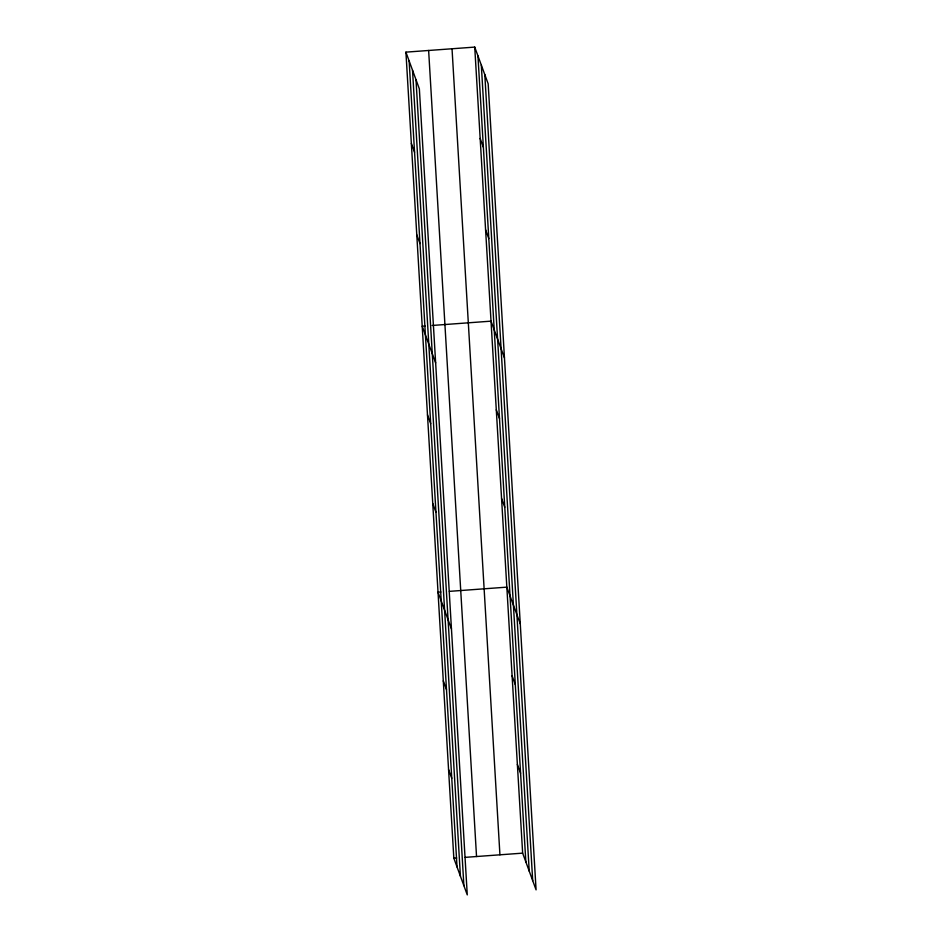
<?xml version="1.0" encoding="UTF-8"?>
<svg xmlns="http://www.w3.org/2000/svg" width="942" height="942" viewBox="0 0 942 942"><rect width="100%" height="100%" fill="white"/><g stroke="black" fill="none" stroke-linecap="round" stroke-linejoin="round"><path stroke-width="1.41" d="M405.92 52.14L419.355 88.854L467.267 894.9L453.832 858.197L405.92 52.14L474.733 47.1L488.168 83.803L536.08 889.86L522.645 853.146L474.733 47.1M425.054 325.991L422.216 326.203L435.651 362.905M432.142 325.473L491.029 321.151L504.453 357.866M440.856 591.988L438.018 592.2L451.453 628.903M449.381 591.364L506.831 587.149L520.267 623.863M453.832 858.197L456.67 857.985M465.183 857.361L522.645 853.146M480.161 138.45L483.376 147.223M485.589 229.801L488.804 238.573M411.36 143.49L414.562 152.263M496.293 409.817L499.507 418.589M416.788 234.841L419.991 243.613M501.568 498.483L504.771 507.255M427.48 414.869L430.694 423.629M512.107 675.814L515.309 684.587M432.755 503.534L435.958 512.295M517.37 764.48L520.585 773.252M443.293 680.866L446.496 689.626M448.557 769.532L451.771 778.292M484.8 74.583L532.701 880.64M481.315 65.092L529.227 871.138M477.947 55.872L525.848 861.918M452.03 48.76L499.931 854.818M428.634 50.479L476.534 856.525M415.987 79.634L463.888 885.68M412.514 70.132L460.414 876.178M409.134 60.912L457.035 866.958"/></g></svg>
